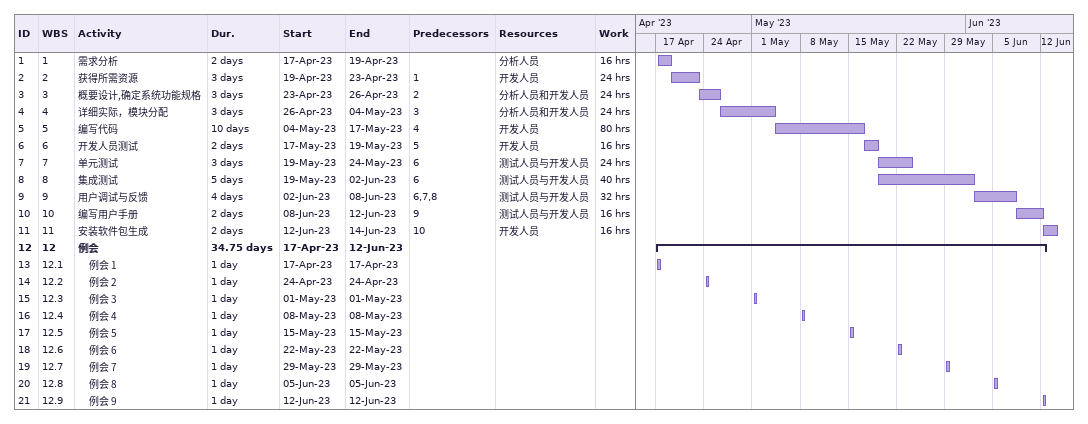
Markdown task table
| ID | WBS | Task | Duration | Start | Finish | Predecessors | Resources | Work (h) |
|---|---|---|---|---|---|---|---|---|
| 1 | 1 | 需求分析 | 2d | 2023-04-17 | 2023-04-19 |  | 分析人员 | 16 |
| 2 | 2 | 获得所需资源 | 3d | 2023-04-19 | 2023-04-23 | 1 | 开发人员 | 24 |
| 3 | 3 | 概要设计,确定系统功能规格 | 3d | 2023-04-23 | 2023-04-26 | 2 | 分析人员和开发人员 | 24 |
| 4 | 4 | 详细实际，模块分配 | 3d | 2023-04-26 | 2023-05-04 | 3 | 分析人员和开发人员 | 24 |
| 5 | 5 | 编写代码 | 10d | 2023-05-04 | 2023-05-17 | 4 | 开发人员 | 80 |
| 6 | 6 | 开发人员测试 | 2d | 2023-05-17 | 2023-05-19 | 5 | 开发人员 | 16 |
| 7 | 7 | 单元测试 | 3d | 2023-05-19 | 2023-05-24 | 6 | 测试人员与开发人员 | 24 |
| 8 | 8 | 集成测试 | 5d | 2023-05-19 | 2023-06-02 | 6 | 测试人员与开发人员 | 40 |
| 9 | 9 | 用户调试与反馈 | 4d | 2023-06-02 | 2023-06-08 | 6, 7, 8 | 测试人员与开发人员 | 32 |
| 10 | 10 | 编写用户手册 | 2d | 2023-06-08 | 2023-06-12 | 9 | 测试人员与开发人员 | 16 |
| 11 | 11 | 安装软件包生成 | 2d | 2023-06-12 | 2023-06-14 | 10 | 开发人员 | 16 |
| 12 | 12 | **例会** | 34.75d | 2023-04-17 | 2023-06-12 |  |  |  |
| 13 | 12.1 | 例会 1 | 1d | 2023-04-17 | 2023-04-17 |  |  |  |
| 14 | 12.2 | 例会 2 | 1d | 2023-04-24 | 2023-04-24 |  |  |  |
| 15 | 12.3 | 例会 3 | 1d | 2023-05-01 | 2023-05-01 |  |  |  |
| 16 | 12.4 | 例会 4 | 1d | 2023-05-08 | 2023-05-08 |  |  |  |
| 17 | 12.5 | 例会 5 | 1d | 2023-05-15 | 2023-05-15 |  |  |  |
| 18 | 12.6 | 例会 6 | 1d | 2023-05-22 | 2023-05-22 |  |  |  |
| 19 | 12.7 | 例会 7 | 1d | 2023-05-29 | 2023-05-29 |  |  |  |
| 20 | 12.8 | 例会 8 | 1d | 2023-06-05 | 2023-06-05 |  |  |  |
| 21 | 12.9 | 例会 9 | 1d | 2023-06-12 | 2023-06-12 |  |  |  |
